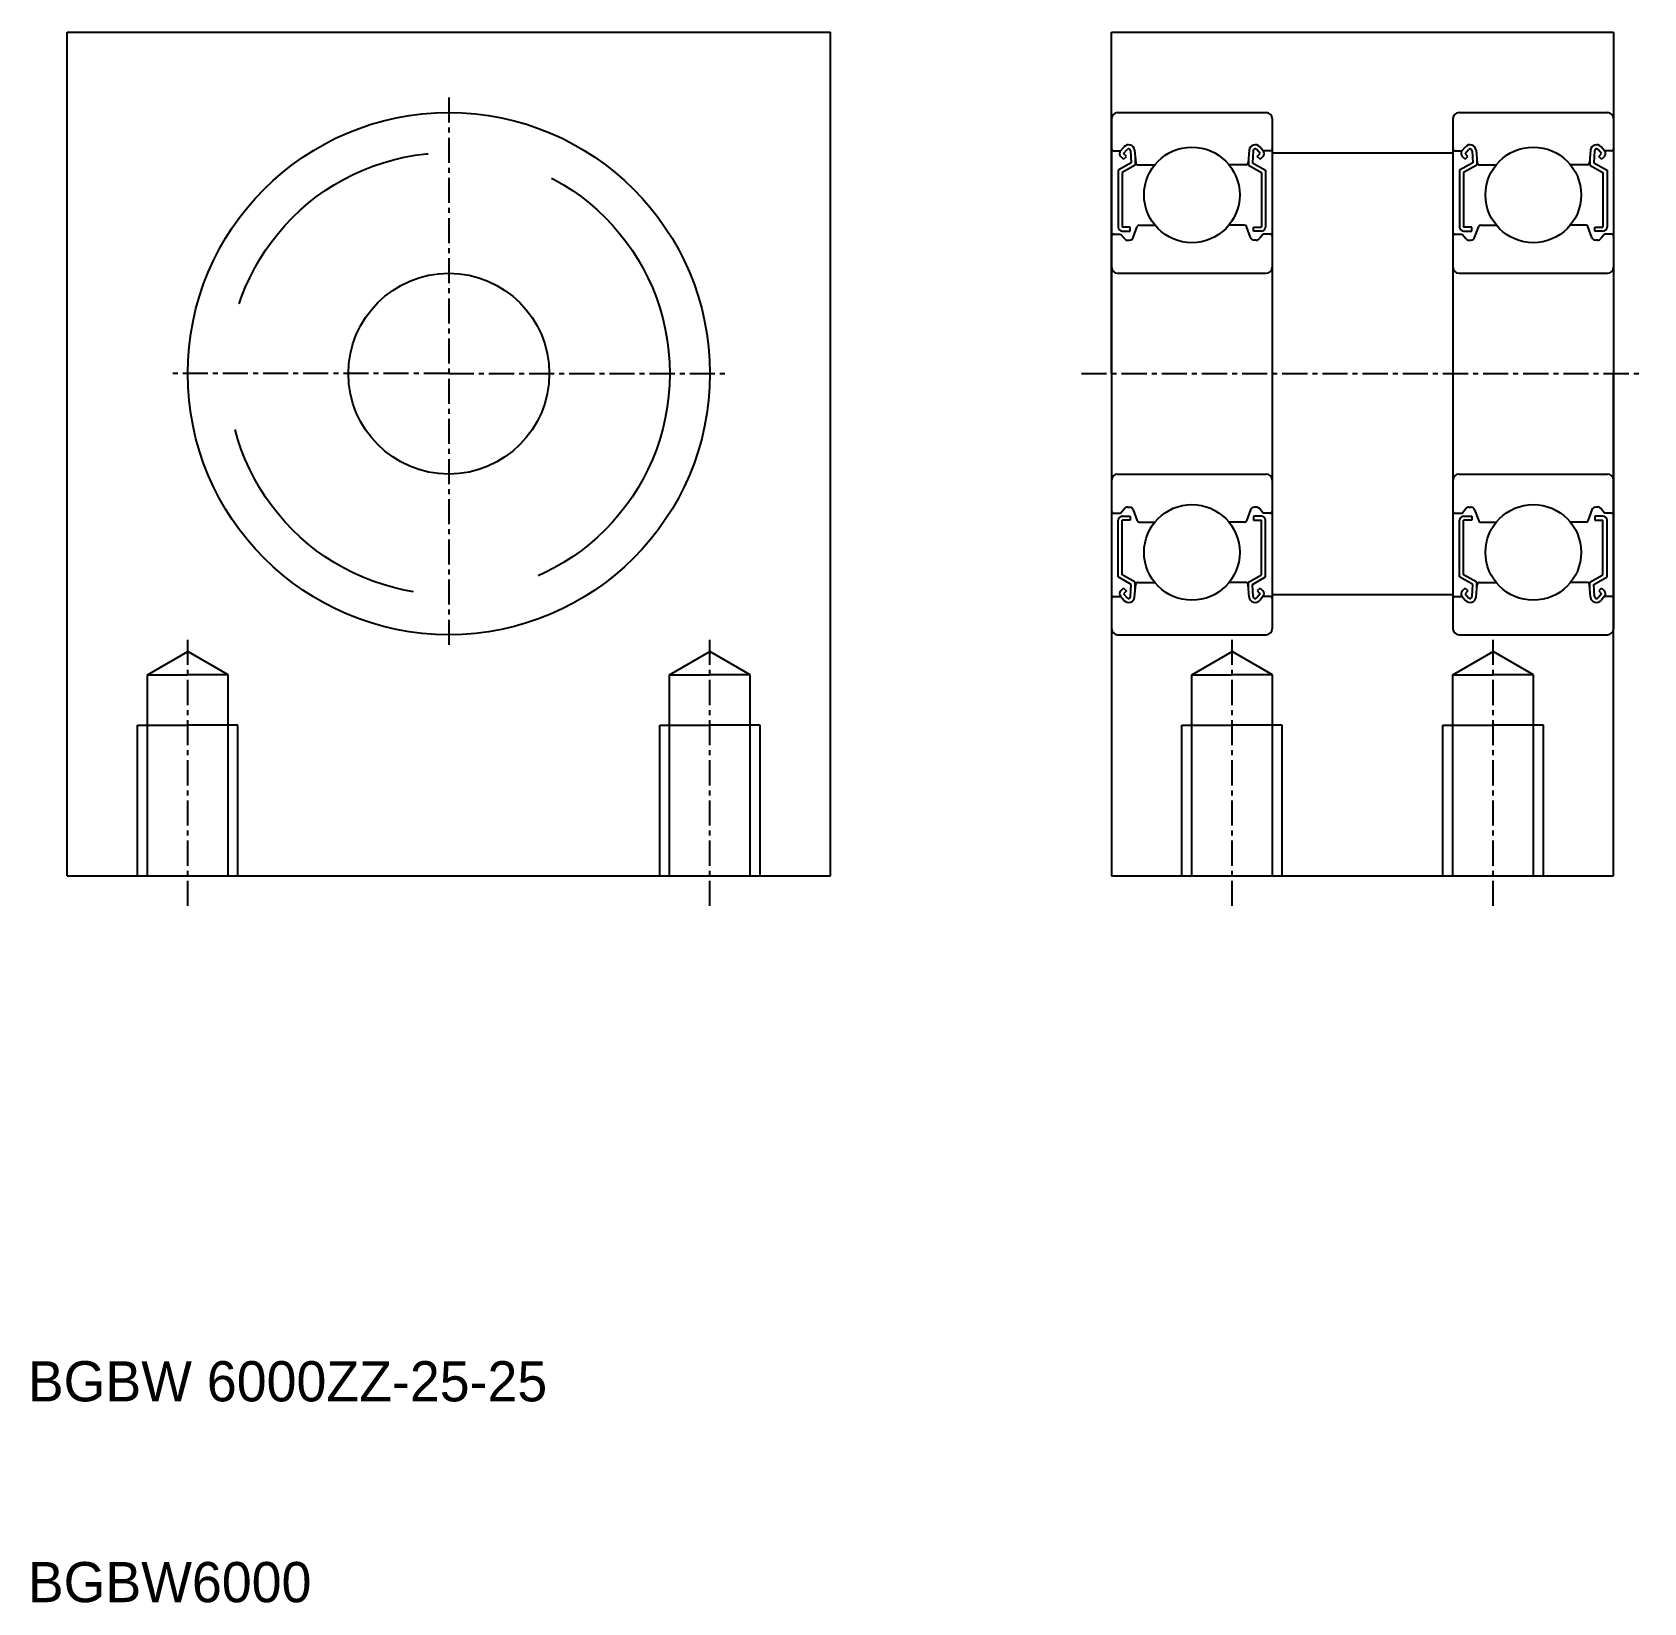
# Model space of a CAD drawing. Extents: x 115.2 to 195.4, y 57.8 to 136.
import ezdxf

# ---------------------------------------------------------------- set-up
doc = ezdxf.new("R2010")
doc.units = 0
doc.linetypes.add('CENTER', pattern=[2, 1.25, -0.25, 0.25, -0.25])
doc.linetypes.add('DASHED', pattern=[19.05, 12.7, -6.35])
doc.layers.get('0').update_dxf_attribs({"linetype": 'CONTINUOUS'})
doc.layers.add('CENTER', color=1, linetype='CENTER')

msp = doc.modelspace()

# ---------------------------------------------------------------- linework, layer by layer
for p, q in [((116.931, 93.965), (116.931, 135.965)), ((116.931, 135.965), (154.931, 135.965)), ((154.931, 93.965), (154.931, 135.965)), ((168.931, 118.965), (168.931, 135.965)), ((168.931, 135.965), (193.931, 135.965)), ((193.931, 135.965), (193.931, 118.965)), ((168.931, 131.665), (168.931, 106.265)), ((169.231, 131.965), (176.631, 131.965)), ((176.931, 131.665), (176.931, 106.265)), ((185.931, 131.665), (185.931, 106.265)), ((186.231, 131.965), (193.631, 131.965)), ((193.931, 131.665), (193.931, 106.265)), ((169.031, 130.065), (169.391, 130.065)), ((169.379, 130.052), (169.55, 130.256)), ((169.533, 129.923), (169.703, 130.126)), ((169.879, 130.067), (169.912, 129.466)), ((170.079, 130.09), (170.134, 129.457)), ((175.782, 130.09), (175.728, 129.457)), ((175.982, 130.067), (175.95, 129.466)), ((176.329, 129.923), (176.159, 130.126)), ((176.482, 130.052), (176.311, 130.256)), ((176.831, 130.065), (176.471, 130.065)), ((186.031, 130.065), (186.391, 130.065)), ((186.379, 130.052), (186.55, 130.256)), ((186.533, 129.923), (186.703, 130.126)), ((186.879, 130.067), (186.912, 129.466)), ((187.079, 130.09), (187.134, 129.457)), ((192.782, 130.09), (192.728, 129.457)), ((192.982, 130.067), (192.95, 129.466)), ((193.329, 129.923), (193.159, 130.126)), ((193.482, 130.052), (193.311, 130.256)), ((193.831, 130.065), (193.471, 130.065)), ((169.912, 129.466), (169.262, 129.09)), ((169.533, 129.64), (169.391, 129.782)), ((170.112, 129.35), (169.462, 128.975)), ((169.674, 129.782), (169.533, 129.923)), ((169.533, 129.64), (169.674, 129.782)), ((170.112, 129.711), (170.112, 129.35)), ((170.233, 129.365), (171.081, 129.365)), ((175.628, 129.365), (174.78, 129.365)), ((175.75, 129.711), (175.75, 129.35)), ((175.75, 129.35), (176.4, 128.975)), ((175.95, 129.466), (176.6, 129.09)), ((176.188, 129.782), (176.329, 129.923)), ((176.329, 129.64), (176.188, 129.782)), ((176.329, 129.64), (176.47, 129.782)), ((186.912, 129.466), (186.262, 129.09)), ((186.533, 129.64), (186.391, 129.782)), ((187.112, 129.35), (186.462, 128.975)), ((186.674, 129.782), (186.533, 129.923)), ((186.533, 129.64), (186.674, 129.782)), ((187.112, 129.711), (187.112, 129.35)), ((187.233, 129.365), (188.081, 129.365)), ((192.628, 129.365), (191.78, 129.365)), ((192.75, 129.711), (192.75, 129.35)), ((192.75, 129.35), (193.4, 128.975)), ((192.95, 129.466), (193.6, 129.09)), ((193.188, 129.782), (193.329, 129.923)), ((193.329, 129.64), (193.188, 129.782)), ((193.329, 129.64), (193.47, 129.782)), ((169.262, 129.09), (169.262, 126.265)), ((169.462, 128.975), (169.462, 126.265)), ((176.4, 128.975), (176.4, 126.265)), ((176.6, 129.09), (176.6, 126.265)), ((186.262, 129.09), (186.262, 126.265)), ((186.462, 128.975), (186.462, 126.265)), ((193.4, 128.975), (193.4, 126.265)), ((193.6, 129.09), (193.6, 126.265)), ((169.862, 126.265), (169.462, 126.265)), ((169.462, 126.065), (169.862, 126.065)), ((169.862, 126.065), (169.862, 126.265)), ((170.009, 125.747), (170.211, 126.3)), ((170.305, 126.365), (171.081, 126.365)), ((175.557, 126.365), (174.78, 126.365)), ((175.852, 125.747), (175.651, 126.3)), ((176, 126.065), (176, 126.265)), ((176, 126.265), (176.4, 126.265)), ((176.4, 126.065), (176, 126.065)), ((186.862, 126.265), (186.462, 126.265)), ((186.462, 126.065), (186.862, 126.065)), ((186.862, 126.065), (186.862, 126.265)), ((187.009, 125.747), (187.211, 126.3)), ((187.305, 126.365), (188.081, 126.365)), ((192.557, 126.365), (191.78, 126.365)), ((192.852, 125.747), (192.651, 126.3)), ((193, 126.265), (193.4, 126.265)), ((193, 126.065), (193, 126.265)), ((193.4, 126.065), (193, 126.065)), ((169.031, 125.915), (169.381, 125.915)), ((169.381, 125.915), (169.572, 125.687)), ((169.725, 125.615), (169.822, 125.615)), ((176.136, 125.615), (176.04, 125.615)), ((176.481, 125.915), (176.289, 125.687)), ((176.831, 125.915), (176.481, 125.915)), ((186.031, 125.915), (186.381, 125.915)), ((186.381, 125.915), (186.572, 125.687)), ((186.725, 125.615), (186.822, 125.615)), ((193.136, 125.615), (193.04, 125.615)), ((193.481, 125.915), (193.289, 125.687)), ((193.831, 125.915), (193.481, 125.915)), ((169.231, 123.965), (176.631, 123.965)), ((186.231, 123.965), (193.631, 123.965)), ((168.931, 118.965), (168.931, 93.965)), ((193.931, 93.965), (193.931, 118.965)), ((169.231, 113.965), (176.631, 113.965)), ((186.231, 113.965), (193.631, 113.965)), ((169.031, 112.015), (169.381, 112.015)), ((169.262, 108.84), (169.262, 111.665)), ((169.381, 112.015), (169.572, 112.244)), ((169.462, 111.865), (169.862, 111.865)), ((169.462, 108.955), (169.462, 111.665)), ((169.862, 111.665), (169.462, 111.665)), ((169.725, 112.315), (169.822, 112.315)), ((169.862, 111.865), (169.862, 111.665)), ((170.009, 112.184), (170.211, 111.631)), ((170.305, 111.565), (171.081, 111.565)), ((175.557, 111.565), (174.78, 111.565)), ((175.852, 112.184), (175.651, 111.631)), ((176, 111.865), (176, 111.665)), ((176.4, 111.865), (176, 111.865)), ((176, 111.665), (176.4, 111.665)), ((176.136, 112.315), (176.04, 112.315)), ((176.481, 112.015), (176.289, 112.244)), ((176.4, 108.955), (176.4, 111.665)), ((176.831, 112.015), (176.481, 112.015)), ((176.6, 108.84), (176.6, 111.665)), ((186.031, 112.015), (186.381, 112.015)), ((186.262, 108.84), (186.262, 111.665)), ((186.381, 112.015), (186.572, 112.244)), ((186.462, 111.865), (186.862, 111.865)), ((186.462, 108.955), (186.462, 111.665)), ((186.862, 111.665), (186.462, 111.665)), ((186.725, 112.315), (186.822, 112.315)), ((186.862, 111.865), (186.862, 111.665)), ((187.009, 112.184), (187.211, 111.631)), ((187.305, 111.565), (188.081, 111.565)), ((192.557, 111.565), (191.78, 111.565)), ((192.852, 112.184), (192.651, 111.631)), ((193.4, 111.865), (193, 111.865)), ((193, 111.865), (193, 111.665)), ((193, 111.665), (193.4, 111.665)), ((193.136, 112.315), (193.04, 112.315)), ((193.481, 112.015), (193.289, 112.244)), ((193.4, 108.955), (193.4, 111.665)), ((193.831, 112.015), (193.481, 112.015)), ((193.6, 108.84), (193.6, 111.665)), ((169.912, 108.464), (169.262, 108.84)), ((170.112, 108.58), (169.462, 108.955)), ((169.879, 107.864), (169.912, 108.464)), ((170.079, 107.841), (170.134, 108.474)), ((170.112, 108.219), (170.112, 108.58)), ((170.233, 108.565), (171.081, 108.565)), ((175.628, 108.565), (174.78, 108.565)), ((175.782, 107.841), (175.728, 108.474)), ((175.75, 108.58), (176.4, 108.955)), ((175.75, 108.219), (175.75, 108.58)), ((175.95, 108.464), (176.6, 108.84)), ((175.982, 107.864), (175.95, 108.464)), ((186.912, 108.464), (186.262, 108.84)), ((187.112, 108.58), (186.462, 108.955)), ((186.879, 107.864), (186.912, 108.464)), ((187.079, 107.841), (187.134, 108.474)), ((187.112, 108.219), (187.112, 108.58)), ((187.233, 108.565), (188.081, 108.565)), ((192.628, 108.565), (191.78, 108.565)), ((192.782, 107.841), (192.728, 108.474)), ((192.75, 108.58), (193.4, 108.955)), ((192.75, 108.219), (192.75, 108.58)), ((192.95, 108.464), (193.6, 108.84)), ((192.982, 107.864), (192.95, 108.464)), ((169.031, 107.865), (169.391, 107.865)), ((169.379, 107.879), (169.55, 107.675)), ((169.533, 108.29), (169.391, 108.149)), ((169.533, 108.29), (169.674, 108.148)), ((169.674, 108.148), (169.533, 108.007)), ((169.533, 108.007), (169.703, 107.805)), ((176.329, 108.007), (176.159, 107.805)), ((176.329, 108.29), (176.188, 108.148)), ((176.188, 108.148), (176.329, 108.007)), ((176.482, 107.879), (176.311, 107.675)), ((176.329, 108.29), (176.47, 108.149)), ((176.831, 107.865), (176.471, 107.865)), ((186.031, 107.865), (186.391, 107.865)), ((186.379, 107.879), (186.55, 107.675)), ((186.533, 108.29), (186.391, 108.149)), ((186.533, 108.29), (186.674, 108.148)), ((186.674, 108.148), (186.533, 108.007)), ((186.533, 108.007), (186.703, 107.805)), ((193.329, 108.007), (193.159, 107.805)), ((193.329, 108.29), (193.188, 108.148)), ((193.188, 108.148), (193.329, 108.007)), ((193.482, 107.879), (193.311, 107.675)), ((193.329, 108.29), (193.47, 108.149)), ((193.831, 107.865), (193.471, 107.865)), ((169.231, 105.965), (176.631, 105.965)), ((186.231, 105.965), (193.631, 105.965)), ((116.931, 93.965), (154.931, 93.965)), ((168.931, 93.965), (193.931, 93.965))]:
    msp.add_line(p, q)
at = {"color": 7, "linetype": 'CONTINUOUS'}
for p, q in [((176.931, 129.965), (185.931, 129.965)), ((176.931, 107.965), (185.931, 107.965))]:
    msp.add_line(p, q, dxfattribs=at)
at = {"color": 3, "linetype": 'DASHED'}
for p, q in [((120.921, 103.965), (122.931, 105.126)), ((124.94, 103.965), (122.931, 105.126)), ((146.921, 103.965), (148.931, 105.126)), ((150.94, 103.965), (148.931, 105.126)), ((172.921, 103.965), (174.931, 105.126)), ((176.94, 103.965), (174.931, 105.126)), ((185.921, 103.965), (187.931, 105.126)), ((189.94, 103.965), (187.931, 105.126)), ((120.921, 93.965), (120.921, 103.965)), ((120.921, 103.965), (122.931, 103.965)), ((124.94, 103.965), (122.931, 103.965)), ((124.94, 93.965), (124.94, 103.965)), ((146.921, 93.965), (146.921, 103.965)), ((146.921, 103.965), (148.931, 103.965)), ((150.94, 103.965), (148.931, 103.965)), ((150.94, 93.965), (150.94, 103.965)), ((172.921, 93.965), (172.921, 103.965)), ((172.921, 103.965), (174.931, 103.965)), ((176.94, 103.965), (174.931, 103.965)), ((176.94, 93.965), (176.94, 103.965)), ((185.921, 93.965), (185.921, 103.965)), ((185.921, 103.965), (187.931, 103.965)), ((189.94, 103.965), (187.931, 103.965)), ((189.94, 93.965), (189.94, 103.965)), ((120.431, 93.965), (120.431, 101.465)), ((120.431, 101.465), (122.931, 101.465)), ((125.431, 101.465), (122.931, 101.465)), ((125.431, 93.965), (125.431, 101.465)), ((146.431, 93.965), (146.431, 101.465)), ((146.431, 101.465), (148.931, 101.465)), ((151.431, 101.465), (148.931, 101.465)), ((151.431, 93.965), (151.431, 101.465)), ((172.431, 93.965), (172.431, 101.465)), ((172.431, 101.465), (174.931, 101.465)), ((177.431, 101.465), (174.931, 101.465)), ((177.431, 93.965), (177.431, 101.465)), ((185.431, 93.965), (185.431, 101.465)), ((185.431, 101.465), (187.931, 101.465)), ((190.431, 101.465), (187.931, 101.465)), ((190.431, 93.965), (190.431, 101.465))]:
    msp.add_line(p, q, dxfattribs=at)
for centre, radius in [((135.931, 118.965), 13), ((172.931, 127.865), 2.381), ((189.931, 127.865), 2.381), ((135.931, 118.965), 5), ((172.931, 110.065), 2.381), ((189.931, 110.065), 2.381)]:
    msp.add_circle(centre, radius)
msp.add_circle((135.931, 118.965), 11, dxfattribs=at)
for centre, radius, start, end in [((169.231, 131.665), 0.3, 90, 180), ((176.631, 131.665), 0.3, 0, 90), ((186.231, 131.665), 0.3, 90, 180), ((193.631, 131.665), 0.3, 0, 90), ((169.031, 130.165), 0.1, 180, 270), ((169.533, 129.923), 0.2, 140.13695, 225.00202), ((169.78, 130.064), 0.3, 4.93539, 140.13695), ((169.779, 130.061), 0.1, 3.10166, 139.95027), ((176.081, 130.064), 0.3, 39.86305, 175.06461), ((176.082, 130.061), 0.1, 40.04973, 176.89834), ((176.329, 129.923), 0.2, 314.99798, 39.86305), ((176.831, 130.165), 0.1, 270, 0), ((186.031, 130.165), 0.1, 180, 270), ((186.533, 129.923), 0.2, 140.13695, 225.00202), ((186.78, 130.064), 0.3, 4.93539, 140.13695), ((186.779, 130.061), 0.1, 3.10166, 139.95027), ((193.081, 130.064), 0.3, 39.86305, 175.06461), ((193.082, 130.061), 0.1, 40.04973, 176.89834), ((193.329, 129.923), 0.2, 314.99798, 39.86305), ((193.831, 130.165), 0.1, 270, 0), ((170.233, 129.465), 0.1, 184.93539, 270), ((175.628, 129.465), 0.1, 270, 355.06461), ((187.233, 129.465), 0.1, 184.93539, 270), ((192.628, 129.465), 0.1, 270, 355.06461), ((169.462, 126.265), 0.2, 180, 270), ((170.305, 126.265), 0.1, 90, 159.99156), ((175.557, 126.265), 0.1, 20.00844, 90), ((176.4, 126.265), 0.2, 270, 0), ((186.462, 126.265), 0.2, 180, 270), ((187.305, 126.265), 0.1, 90, 159.99156), ((192.557, 126.265), 0.1, 20.00844, 90), ((193.4, 126.265), 0.2, 270, 0), ((169.031, 125.815), 0.1, 90, 180.81025), ((169.725, 125.815), 0.2, 219.97618, 270), ((169.822, 125.815), 0.2, 270, 339.99156), ((176.04, 125.815), 0.2, 200.00844, 270), ((176.136, 125.815), 0.2, 270, 320.02382), ((176.831, 125.815), 0.1, 359.18975, 90), ((186.031, 125.815), 0.1, 90, 180.81025), ((186.725, 125.815), 0.2, 219.97618, 270), ((186.822, 125.815), 0.2, 270, 339.99156), ((193.04, 125.815), 0.2, 200.00844, 270), ((193.136, 125.815), 0.2, 270, 320.02382), ((193.831, 125.815), 0.1, 359.18975, 90), ((169.231, 124.265), 0.3, 180, 270), ((176.631, 124.265), 0.3, 270, 0), ((186.231, 124.265), 0.3, 180, 270), ((193.631, 124.265), 0.3, 270, 0), ((169.231, 113.665), 0.3, 90, 180), ((176.631, 113.665), 0.3, 0, 90), ((186.231, 113.665), 0.3, 90, 180), ((193.631, 113.665), 0.3, 0, 90), ((169.031, 112.115), 0.1, 179.18975, 270), ((169.462, 111.665), 0.2, 90, 180), ((169.725, 112.115), 0.2, 90, 140.02382), ((169.822, 112.115), 0.2, 20.00844, 90), ((170.305, 111.665), 0.1, 200.00844, 270), ((175.557, 111.665), 0.1, 270, 339.99156), ((176.04, 112.115), 0.2, 90, 159.99156), ((176.136, 112.115), 0.2, 39.97618, 90), ((176.4, 111.665), 0.2, 0, 90), ((176.831, 112.115), 0.1, 270, 0.81025), ((186.031, 112.115), 0.1, 179.18975, 270), ((186.462, 111.665), 0.2, 90, 180), ((186.725, 112.115), 0.2, 90, 140.02382), ((186.822, 112.115), 0.2, 20.00844, 90), ((187.305, 111.665), 0.1, 200.00844, 270), ((192.557, 111.665), 0.1, 270, 339.99156), ((193.04, 112.115), 0.2, 90, 159.99156), ((193.136, 112.115), 0.2, 39.97618, 90), ((193.4, 111.665), 0.2, 0, 90), ((193.831, 112.115), 0.1, 270, 0.81025), ((170.233, 108.465), 0.1, 90, 175.06461), ((175.628, 108.465), 0.1, 4.93539, 90), ((187.233, 108.465), 0.1, 90, 175.06461), ((192.628, 108.465), 0.1, 4.93539, 90), ((169.031, 107.765), 0.1, 90, 180), ((169.533, 108.008), 0.2, 134.99798, 219.86305), ((169.78, 107.867), 0.3, 219.86305, 355.06461), ((169.779, 107.869), 0.1, 220.04973, 356.89834), ((176.081, 107.867), 0.3, 184.93539, 320.13695), ((176.082, 107.869), 0.1, 183.10166, 319.95027), ((176.329, 108.008), 0.2, 320.13695, 45.00202), ((176.831, 107.765), 0.1, 0, 90), ((186.031, 107.765), 0.1, 90, 180), ((186.533, 108.008), 0.2, 134.99798, 219.86305), ((186.78, 107.867), 0.3, 219.86305, 355.06461), ((186.779, 107.869), 0.1, 220.04973, 356.89834), ((193.081, 107.867), 0.3, 184.93539, 320.13695), ((193.082, 107.869), 0.1, 183.10166, 319.95027), ((193.329, 108.008), 0.2, 320.13695, 45.00202), ((193.831, 107.765), 0.1, 0, 90), ((169.231, 106.265), 0.3, 180, 270), ((176.631, 106.265), 0.3, 270, 0), ((186.231, 106.265), 0.3, 180, 270), ((193.631, 106.265), 0.3, 270, 0)]:
    msp.add_arc(centre, radius, start, end)
at = {"layer": 'CENTER', "color": 1, "linetype": 'CENTER'}
for p, q in [((135.931, 132.715), (135.931, 105.215)), ((135.931, 118.965), (122.181, 118.965)), ((135.931, 118.965), (149.681, 118.965)), ((167.431, 118.965), (195.431, 118.965)), ((122.931, 92.465), (122.931, 105.876)), ((148.931, 92.465), (148.931, 105.876)), ((174.931, 92.465), (174.931, 105.876)), ((187.931, 92.465), (187.931, 105.876))]:
    msp.add_line(p, q, dxfattribs=at)

# ---------------------------------------------------------------- texts
for s, p in [('BGBW 6000ZZ-25-25', (114.968, 67.792)), ('BGBW6000', (114.968, 57.792))]:
    msp.add_text(s, height=2).set_placement(p)

doc.saveas('drawing.dxf')
